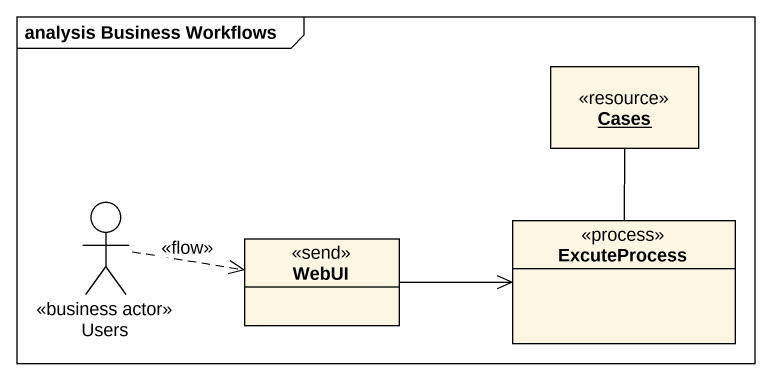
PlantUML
@startuml
mainframe analysis Business Workflows
allowmixing
hide circle
hide empty members
object Cases <<resource>>
actor Users <<business actor>>
class WebUI <<send>>
class ExcuteProcess <<process>>
Cases -- ExcuteProcess
Users .right.> WebUI : <<flow>>
WebUI -right-> ExcuteProcess
@enduml
